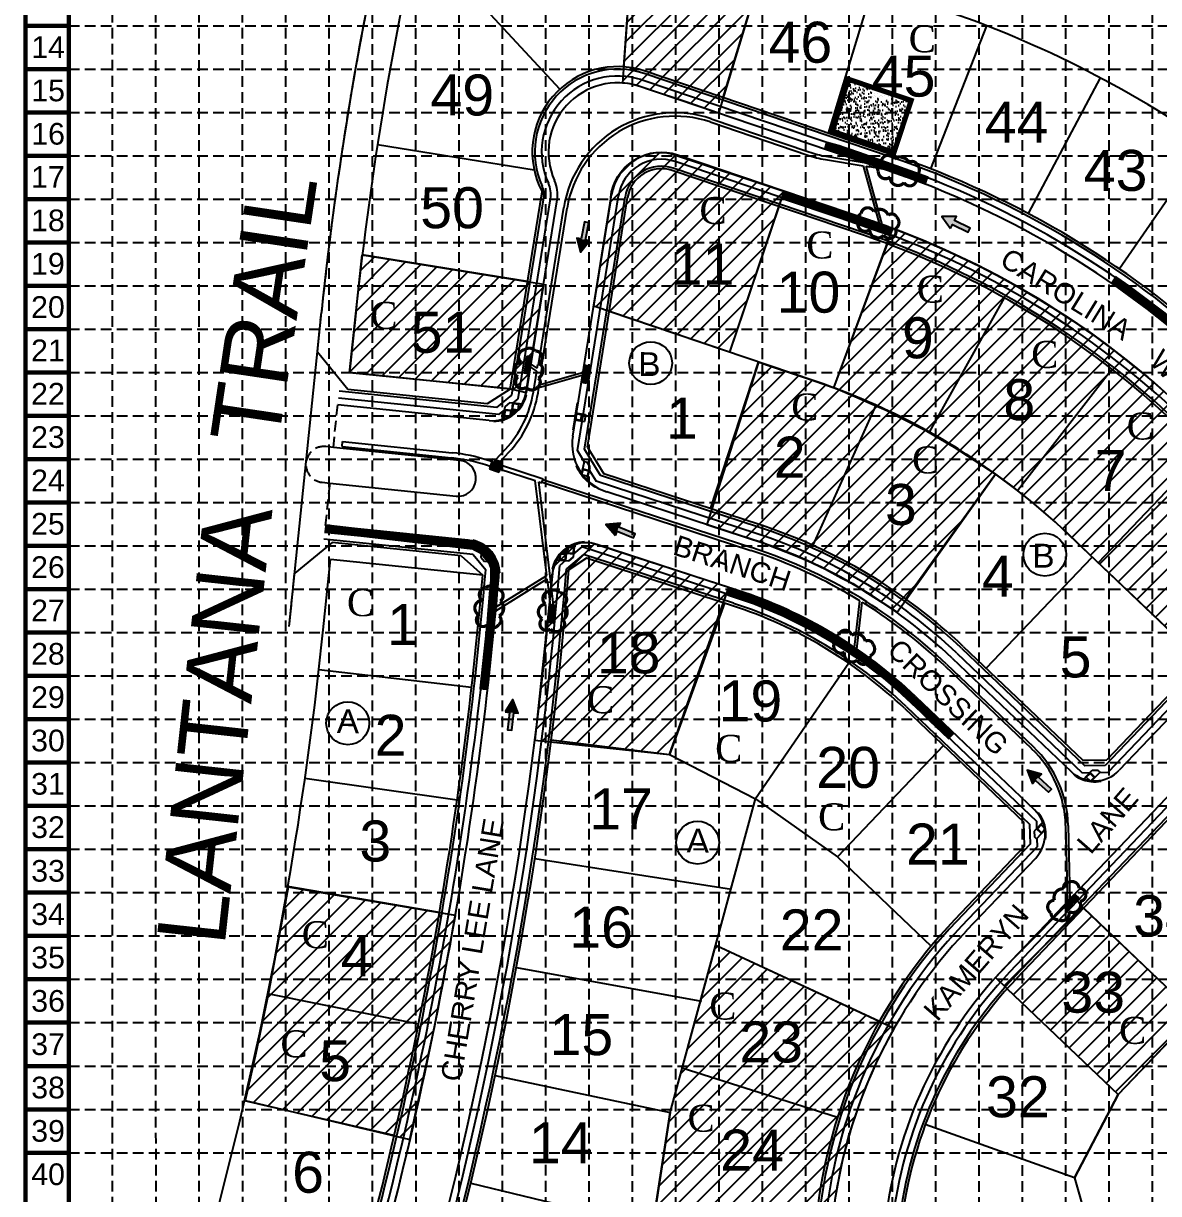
# Model space of a CAD drawing. Header units: feet. Extents: x 2390244 to 2391262, y 7083288 to 7084914.
# Drawn here: x 2390244 to 2390909, y 7083874 to 7084559 of the extents above; entities that cross this region are included whole.
import ezdxf
from ezdxf.enums import TextEntityAlignment as Align

# ---------------------------------------------------------------- set-up
doc = ezdxf.new("R2010")
doc.units = ezdxf.units.FT
doc.header["$LTSCALE"] = 25
doc.header["$MEASUREMENT"] = 0
for name, pattern in [('DASHED', [0.75, 0.5, -0.25]), ('HIDDEN', [0.375, 0.25, -0.125]), ('HIDDEN2', [0.1875, 0.125, -0.0625])]:
    doc.linetypes.add(name, pattern=pattern)
doc.layers.get('0').update_dxf_attribs({"linetype": 'CONTINUOUS'})
for name, color, linetype in [('ARROWS', 252, 'CONTINUOUS'), ('BASE', 7, 'CONTINUOUS'), ('CF-ST-EXCB', 3, 'HIDDEN'), ('CF-ST-FTCB', 240, 'CONTINUOUS'), ('CF-ST-PRBC', 50, 'CONTINUOUS'), ('CF-ST-WALK', 50, 'CONTINUOUS'), ('CONCRETE WASHOUT', 30, 'CONTINUOUS'), ('EROSION BLANKETS', 84, 'CONTINUOUS'), ('GRID', 254, 'HIDDEN'), ('INLET PROTECTION', 5, 'CONTINUOUS'), ('LOGO', 7, 'CONTINUOUS'), ('RW-EX-ROW', 253, 'DASHED'), ('RW-FT-ROW', 253, 'HIDDEN2'), ('RW-GL-SUBD', 253, 'CONTINUOUS'), ('RW-GL-TRACT', 253, 'CONTINUOUS'), ('RW-PR-LOT', 253, 'CONTINUOUS'), ('RW-PR-ROW', 253, 'CONTINUOUS'), ('SD-NLET', 41, 'CONTINUOUS'), ('SD-PATT', 2, 'CONTINUOUS'), ('SD-PIPE', 51, 'CONTINUOUS'), ('SD-SURF', 41, 'CONTINUOUS'), ('SODDED LOT', 2, 'CONTINUOUS')]:
    doc.layers.add(name, color=color, linetype=linetype)
doc.styles.add('COUNTRYSIDE', font='TIMES.TTF')
doc.styles.get("Standard").update_dxf_attribs({"font": 'ARIAL.TTF'})

# ---------------------------------------------------------------- blocks, each defined once
blk = doc.blocks.new('arrow')
blk.add_lwpolyline([(-67, -25.4), (-59.3, -25.4), (-59.6, -56.1), (-51.9, -56.2), (-51.6, -25.5), (-44, -25.5), (-55.3, -2.4), (-67, -25.4)], close=True)
at = {"color": 254}
for points in [[(-44, -25.5), (-67, -25.4), (-55.3, -2.4), (-67, -25.4)], [(-59.6, -56.1), (-51.9, -56.2), (-59.3, -25.4), (-51.6, -25.5)]]:
    blk.add_solid(points, dxfattribs=at)

msp = doc.modelspace()

# ---------------------------------------------------------------- hatches: boundary and pattern name
at = {"layer": 'CONCRETE WASHOUT'}
h = msp.add_hatch(dxfattribs=at)
h.set_pattern_fill('AR-SAND', color=256, scale=20, style=0)
h.set_pattern_definition([(37.5, (0, 0), (-1.25986716, 38.53647538), [0, -30.4, 0, -34, 0, -32.5]), (7.5, (0, 0), (35.3955341, 56.4429213), [0, -16.4, 0, -27.4, 0, -10.5]), (327.5, (-24.6, 0), (62.28283724, 0.11318107), [0, -10, 0, -36, 0, -47]), (317.5, (-24.6, 0), (60.1225321, 17.5535113), [0, -5, 0, -23.6, 0, -27])])
h.paths.add_polyline_path([(2390717.93, 7084496.03), (2390753.96, 7084483.57), (2390764.02, 7084514.08), (2390727.16, 7084526.5)])
h = msp.add_hatch(dxfattribs=at)
h.set_pattern_fill('AR-SAND', color=256, scale=2, style=0)
h.set_pattern_definition([(37.5, (0, 0), (-0.1259867162, 3.853647538), [0, -3.04, 0, -3.4, 0, -3.25]), (7.5, (0, 0), (3.5395534105, 5.6442921305), [0, -1.64, 0, -2.74, 0, -1.05]), (327.5, (-2.46, 0), (6.2282837235, 0.011318107), [0, -1, 0, -3.6, 0, -4.7]), (317.5, (-2.46, 0), (6.012253209, 1.75535113), [0, -0.5, 0, -2.36, 0, -2.7])])
h.paths.add_polyline_path([(2390717.93, 7084496.03), (2390753.96, 7084483.57), (2390764.02, 7084514.08), (2390727.16, 7084526.5)])
at = {"layer": 'SD-PATT'}
h = msp.add_hatch(color=5, dxfattribs=at)
edge = h.paths.add_edge_path()
edge.add_arc((2390520.85, 7084300.27), 3, 0, 360)
at = {"layer": 'SODDED LOT'}
h = msp.add_hatch(dxfattribs=at)
h.set_pattern_fill('ANSI31', color=256, scale=60, style=0)
h.paths.add_polyline_path([(2391019.73, 7084073.23), (2390954.57, 7084135.29), (2390947.69, 7084141.85), (2390992.6, 7084188.91), (2391064.56, 7084120.39)])
edge = h.paths.add_edge_path()
edge.add_line((2390933.83, 7084186), (2390868.16, 7084248.5))
edge.add_line((2390868.16, 7084248.5), (2390855.47, 7084260.65))
edge.add_line((2390855.47, 7084260.65), (2390845.87, 7084269.44))
edge.add_line((2390845.87, 7084269.44), (2390834.82, 7084278.91))
edge.add_line((2390834.82, 7084278.91), (2390825.54, 7084286.31))
edge.add_line((2390825.54, 7084286.31), (2390813.24, 7084295.52))
edge.add_line((2390813.24, 7084295.52), (2390790.43, 7084310.81))
edge.add_line((2390790.43, 7084310.81), (2390771, 7084322))
edge.add_line((2390771, 7084322), (2390754.37, 7084330.57))
edge.add_line((2390754.37, 7084330.57), (2390741.02, 7084336.65))
edge.add_line((2390741.02, 7084336.65), (2390734.52, 7084339.55))
edge.add_line((2390734.52, 7084339.55), (2390726.67, 7084342.76))
edge.add_line((2390726.67, 7084342.76), (2390719.97, 7084345.31))
edge.add_line((2390719.97, 7084345.31), (2390718.64, 7084345.8))
edge.add_line((2390718.64, 7084345.8), (2390753.37, 7084439.02))
edge.add_line((2390753.37, 7084439.02), (2390753.38, 7084439.05))
edge.add_line((2390753.38, 7084439.05), (2390753.47, 7084439.01))
edge.add_line((2390753.47, 7084439.01), (2390754.06, 7084438.79))
edge.add_line((2390754.06, 7084438.79), (2390757.04, 7084437.65))
edge.add_line((2390757.04, 7084437.65), (2390765.89, 7084434.18))
edge.add_line((2390765.89, 7084434.18), (2390773.99, 7084430.84))
edge.add_line((2390773.99, 7084430.84), (2390780.52, 7084428.03))
edge.add_line((2390780.52, 7084428.03), (2390788.85, 7084424.29))
edge.add_line((2390788.85, 7084424.29), (2390803.92, 7084417.01))
edge.add_line((2390803.92, 7084417.01), (2390814.1, 7084411.76))
edge.add_line((2390814.1, 7084411.76), (2390825.48, 7084405.55))
edge.add_line((2390825.48, 7084405.55), (2390839.95, 7084396.97))
edge.add_line((2390839.95, 7084396.97), (2390847.04, 7084392.62))
edge.add_line((2390847.04, 7084392.62), (2390855.3, 7084387.3))
edge.add_line((2390855.3, 7084387.3), (2390867.97, 7084378.68))
edge.add_line((2390867.97, 7084378.68), (2390878.29, 7084371.1))
edge.add_line((2390878.29, 7084371.1), (2390891.44, 7084361.08))
edge.add_line((2390891.44, 7084361.08), (2390902.5, 7084351.95))
edge.add_line((2390902.5, 7084351.95), (2390914.31, 7084341.64))
edge.add_line((2390914.31, 7084341.64), (2390929.88, 7084327.2))
edge.add_line((2390929.88, 7084327.2), (2390959.65, 7084298.98))
edge.add_line((2390959.65, 7084298.98), (2390987.07, 7084272.71))
edge.add_line((2390987.07, 7084272.71), (2390987.94, 7084271.87))
edge.add_arc((2390967.57, 7084250.45), 29.56, -47.52926, 46.43027, ccw=False)
edge.add_line((2390987.53, 7084228.65), (2390940.42, 7084179.29))
edge.add_line((2390940.42, 7084179.29), (2390933.83, 7084186))
edge = h.paths.add_edge_path()
edge.add_line((2390657.71, 7084366.64), (2390578.12, 7084393.59))
edge.add_line((2390578.12, 7084393.59), (2390587.89, 7084454.03))
edge.add_arc((2390617.5, 7084453.99), 29.61, 79.17826, 179.92113, ccw=False)
edge.add_line((2390623.06, 7084483.07), (2390689.52, 7084460.87))
edge.add_line((2390689.52, 7084460.87), (2390657.71, 7084366.64))
h.paths.add_polyline_path([(2390602.62, 7084628.13), (2390680.15, 7084601.88), (2390651.11, 7084506.59), (2390631.44, 7084513.42), (2390611.41, 7084520.08), (2390605.09, 7084522.24), (2390602.9, 7084522.91), (2390600.54, 7084523.49), (2390598.23, 7084523.92), (2390595.14, 7084524.25)])
h.paths.add_polyline_path([(2390543.6, 7084139.55), (2390622.47, 7084131.13), (2390657.21, 7084228.88), (2390576.41, 7084254.96), (2390570.08, 7084254.83), (2390564.58, 7084252.81), (2390560.4, 7084250.01), (2390557.82, 7084247.22), (2390555.7, 7084243.68), (2390554.17, 7084239.01)])
h.paths.add_polyline_path([(2390470.57, 7083905.81), (2390484.9, 7083971.48), (2390497.19, 7084036.84), (2390399.31, 7084053.53), (2390387.56, 7083990.67), (2390380.35, 7083956.27), (2390374.08, 7083928.55)])
h.paths.add_polyline_path([(2390757.64, 7084328.33), (2390749.36, 7084332.61), (2390741.08, 7084336.03), (2390731.09, 7084340.6), (2390721.07, 7084344.78), (2390705.61, 7084350.19), (2390679.22, 7084359.15), (2390674.65, 7084360.89), (2390644.35, 7084265.78), (2390677.77, 7084254.8), (2390686.13, 7084251.54), (2390696.12, 7084247.67), (2390703.05, 7084244.62), (2390713.86, 7084239.73), (2390723.03, 7084234.63), (2390729.76, 7084231.17), (2390738.52, 7084225.67), (2390747.5, 7084219.97), (2390755.85, 7084214.47), (2390813.37, 7084295.33), (2390789.47, 7084310.82), (2390773.43, 7084320.23)])
h = msp.add_hatch(dxfattribs=at)
h.set_pattern_fill('ANSI31', color=256, scale=60, style=0)
h.paths.add_polyline_path([(2390442.67, 7084423.67), (2390548.79, 7084406.54), (2390538.6, 7084342.9), (2390529.01, 7084345.18), (2390435.26, 7084354.59)])
h = msp.add_hatch(dxfattribs=at)
h.set_pattern_fill('ANSI31', color=256, scale=60, style=0)
h.paths.add_polyline_path([(2390885.26, 7083932.01), (2390820.19, 7083993.98), (2390813.3, 7084000.53), (2390842.78, 7084031.64), (2390856.66, 7084046.16), (2390858.66, 7084048.29), (2390865.02, 7084041.1), (2390930.09, 7083979.08)])
h = msp.add_hatch(dxfattribs=at)
h.set_pattern_fill('ANSI31', color=256, scale=60, style=0)
edge = h.paths.add_edge_path()
edge.add_line((2390613.95, 7083701.57), (2390602.29, 7083787.36))
edge.add_line((2390602.29, 7083787.36), (2390622.9, 7083921.54))
edge.add_line((2390622.9, 7083921.54), (2390649.59, 7084019.55))
edge.add_line((2390649.59, 7084019.55), (2390754.04, 7083970.87))
edge.add_line((2390754.04, 7083970.87), (2390749.1, 7083961.86))
edge.add_line((2390749.1, 7083961.86), (2390743.49, 7083950.54))
edge.add_line((2390743.49, 7083950.54), (2390740.85, 7083944.62))
edge.add_line((2390740.85, 7083944.62), (2390737.4, 7083936.68))
edge.add_line((2390737.4, 7083936.68), (2390733.51, 7083926.45))
edge.add_line((2390733.51, 7083926.45), (2390727.58, 7083908.43))
edge.add_line((2390727.58, 7083908.43), (2390723.04, 7083890.65))
edge.add_line((2390723.04, 7083890.65), (2390719.32, 7083870.38))
edge.add_line((2390719.32, 7083870.38), (2390710.08, 7083790.15))
edge.add_line((2390710.08, 7083790.15), (2390707.49, 7083765.88))
edge.add_line((2390707.49, 7083765.88), (2390707.23, 7083763.06))
edge.add_arc((2390742.4, 7083759.82), 35.32, 174.73939, 205.2391)
edge.add_line((2390710.45, 7083744.76), (2390613.95, 7083701.57))

# ---------------------------------------------------------------- linework, layer by layer
at = {"color": 7, "linetype": 'Continuous'}
for centre in [(2390611.5, 7084360.26), (2390842.22, 7084248.13), (2390434.12, 7084149.4), (2390639, 7084079.53)]:
    msp.add_circle(centre, 12.54, dxfattribs=at)
at = {"layer": 'BASE', "const_width": 2.54}
for points in [[(2391260.57, 7083288.97), (2391260.57, 7084913.07), (2390245.51, 7084913.07), (2390245.51, 7083288.97)], [(2391235.2, 7083314.35), (2391235.2, 7084887.69), (2390270.89, 7084887.69), (2390270.89, 7083314.35)]]:
    msp.add_lwpolyline(points, close=True, dxfattribs=at)
for points in [[(2390270.89, 7084557.79), (2390245.51, 7084557.79)], [(2390270.89, 7084532.42), (2390245.51, 7084532.42)], [(2390270.89, 7084507.04), (2390245.51, 7084507.04)], [(2390270.89, 7084481.67), (2390245.51, 7084481.67)], [(2390270.89, 7084456.29), (2390245.51, 7084456.29)], [(2390270.89, 7084430.91), (2390245.51, 7084430.91)], [(2390270.89, 7084405.54), (2390245.51, 7084405.54)], [(2390270.89, 7084380.16), (2390245.51, 7084380.16)], [(2390270.89, 7084354.78), (2390245.51, 7084354.78)], [(2390270.89, 7084329.41), (2390245.51, 7084329.41)], [(2390270.89, 7084304.03), (2390245.51, 7084304.03)], [(2390270.89, 7084278.65), (2390245.51, 7084278.65)], [(2390270.89, 7084253.28), (2390245.51, 7084253.28)], [(2390270.89, 7084227.9), (2390245.51, 7084227.9)], [(2390270.89, 7084202.52), (2390245.51, 7084202.52)], [(2390270.89, 7084177.15), (2390245.51, 7084177.15)], [(2390270.89, 7084151.77), (2390245.51, 7084151.77)], [(2390270.89, 7084126.39), (2390245.51, 7084126.39)], [(2390270.89, 7084101.02), (2390245.51, 7084101.02)], [(2390270.89, 7084075.64), (2390245.51, 7084075.64)], [(2390270.89, 7084050.26), (2390245.51, 7084050.26)], [(2390270.89, 7084024.89), (2390245.51, 7084024.89)], [(2390270.89, 7083999.51), (2390245.51, 7083999.51)], [(2390270.89, 7083974.14), (2390245.51, 7083974.14)], [(2390270.89, 7083948.76), (2390245.51, 7083948.76)], [(2390270.89, 7083923.38), (2390245.51, 7083923.38)], [(2390270.89, 7083898.01), (2390245.51, 7083898.01)]]:
    msp.add_lwpolyline(points, dxfattribs=at)
at = {"layer": 'CF-ST-EXCB', "color": 7}
for p, q in [((2390425.71, 7084310.92), (2390428.27, 7084335.79)), ((2390425.71, 7084310.92), (2390421.23, 7084311.38)), ((2390419.09, 7084290.49), (2390423.56, 7084290.03)), ((2390423.56, 7084290.03), (2390421.01, 7084265.16))]:
    msp.add_line(p, q, dxfattribs=at)
msp.add_arc((2390420.16, 7084300.94), 10.5, 84.12966, 264.12961, dxfattribs=at)
at = {"layer": 'CF-ST-FTCB', "color": 7}
for p, q in [((2390751.63, 7084481.06), (2390607.72, 7084529.8)), ((2390750.35, 7084477.27), (2390606.44, 7084526.01)), ((2390736.56, 7084436.54), (2390624.65, 7084474.45)), ((2390737.84, 7084440.33), (2390625.93, 7084478.23)), ((2390530.25, 7084341.49), (2390548.86, 7084457.09)), ((2390533.96, 7084339.35), (2390552.81, 7084456.45)), ((2390568.59, 7084309.11), (2390592.58, 7084458.13)), ((2390572.78, 7084309.92), (2390596.53, 7084457.5)), ((2390521.36, 7084334.26), (2390429.09, 7084343.75)), ((2390522.6, 7084330.11), (2390428.68, 7084339.77)), ((2390521.36, 7084334.26), (2390530.25, 7084341.49)), ((2390530.81, 7084336.79), (2390533.96, 7084339.35)), ((2390522.6, 7084330.11), (2390526.08, 7084332.94)), ((2390572.68, 7084302.32), (2390568.59, 7084309.11)), ((2390582.04, 7084294.5), (2390572.78, 7084309.92)), ((2390575.62, 7084297.49), (2390579.58, 7084291.1)), ((2390673.3, 7084260.51), (2390579.58, 7084291.1)), ((2390674.54, 7084264.32), (2390582.04, 7084294.5)), ((2390509.52, 7084252.04), (2390420.6, 7084261.18)), ((2390507.48, 7084248.23), (2390420.19, 7084257.2)), ((2390507.48, 7084248.23), (2390514.92, 7084239.26)), ((2390509.52, 7084252.04), (2390512.34, 7084248.64)), ((2390572.14, 7084248.29), (2390562.12, 7084239.81)), ((2390571.26, 7084252.79), (2390566.35, 7084248.63)), ((2390661.2, 7084223.44), (2390571.26, 7084252.79)), ((2390659.96, 7084219.64), (2390572.14, 7084248.29)), ((2390516.22, 7084243.95), (2390519.04, 7084240.55)), ((2390561.7, 7084244.69), (2390558.27, 7084241.79)), ((2391040.24, 7084233.22), (2390821.65, 7084003.69)), ((2390983.19, 7084235.66), (2390877.5, 7084124.69)), ((2390986.09, 7084232.9), (2390879.34, 7084120.82)), ((2391043.14, 7084230.46), (2390824.55, 7084000.93)), ((2390793.49, 7084193.3), (2390865.76, 7084124.48)), ((2390790.73, 7084190.4), (2390864.19, 7084120.45)), ((2390761.08, 7084159.27), (2390833.38, 7084090.41)), ((2390763.84, 7084162.16), (2390837.34, 7084092.16)), ((2390877.5, 7084124.69), (2390865.76, 7084124.48)), ((2390833.67, 7084078.66), (2390790.51, 7084033.35)), ((2390837.71, 7084077.1), (2390793.41, 7084030.59))]:
    msp.add_line(p, q, dxfattribs=at)
at = {"layer": 'CF-ST-FTCB', "color": 7, "linetype": 'Continuous'}
for p, q in [((2390864.24, 7084120.4), (2390868.72, 7084120.51)), ((2390874.37, 7084120.65), (2390879.29, 7084120.77)), ((2390833.38, 7084090.41), (2390833.67, 7084078.66)), ((2390837.34, 7084092.16), (2390837.45, 7084087.68)), ((2390837.59, 7084082.02), (2390837.71, 7084077.1))]:
    msp.add_line(p, q, dxfattribs=at)
at = {"layer": 'CF-ST-FTCB', "color": 7}
for centre, radius, start, end in [((2390592.16, 7084483.87), 48.5, 71.28939, 204.27138), ((2390592.16, 7084483.87), 44.5, 71.28939, 204.27138), ((2390617.75, 7084454.08), 25.5, 71.28938, 170.8571), ((2390577.28, 7083966.28), 543.5, 46.3971, 71.28937), ((2390617.75, 7084454.08), 21.5, 71.28938, 170.8571), ((2390577.28, 7083966.28), 539.5, 46.3971, 71.28937), ((2390537.01, 7084459), 12, 350.85706, 24.27138), ((2390537.01, 7084459), 16, 350.85706, 24.27138), ((2390577.28, 7083966.28), 500.5, 46.3971, 71.28937), ((2390577.28, 7083966.28), 496.5, 46.3971, 71.28937), ((2390577.28, 7083966.28), 309.5, 46.3971, 71.92646), ((2390577.28, 7083966.28), 313.5, 46.3971, 71.92646), ((2388211.39, 7084431.12), 2315.5, 342.91578, 355.27915), ((2388211.39, 7084431.12), 2354.5, 344.53759, 355.3877), ((2388211.39, 7084431.12), 2358.5, 344.53759, 355.34731), ((2388211.39, 7084431.12), 2311.5, 342.91578, 355.23874), ((2390577.28, 7083966.28), 266.5, 46.3971, 71.92647), ((2390577.28, 7083966.28), 270.5, 46.3971, 71.92647), ((2391006.67, 7083827.48), 298.5, 136.39712, 173.62266), ((2391006.67, 7083827.48), 294.5, 136.39712, 173.62266), ((2391006.67, 7083827.48), 255.5, 136.39712, 173.62266), ((2391006.67, 7083827.48), 251.5, 136.39712, 173.62266)]:
    msp.add_arc(centre, radius, start, end, dxfattribs=at)
at = {"layer": 'CF-ST-PRBC', "color": 7}
for p, q in [((2390749.07, 7084473.48), (2390605.15, 7084522.23)), ((2390739.12, 7084444.12), (2390627.22, 7084482.02)), ((2390538.66, 7084343.4), (2390556.76, 7084455.82)), ((2390565.9, 7084317.57), (2390588.63, 7084458.77)), ((2390516.87, 7084326.68), (2390428.27, 7084335.79)), ((2390538.84, 7084341.73), (2390538.35, 7084341.85)), ((2390568.52, 7084337), (2390567.57, 7084331.07)), ((2390567.57, 7084331.07), (2390566.94, 7084327.12)), ((2390568.06, 7084330.99), (2390567.43, 7084327.04)), ((2390519.6, 7084326.09), (2390519.59, 7084326.59)), ((2390566.94, 7084327.12), (2390565.98, 7084321.2)), ((2390499.82, 7084303.3), (2390425.71, 7084310.92)), ((2390570.91, 7084295.03), (2390572.74, 7084302.6)), ((2390572.74, 7084302.6), (2390574.35, 7084302.21)), ((2390576.08, 7084299.38), (2390574.35, 7084302.21)), ((2390570.91, 7084295.03), (2390574.8, 7084294.09)), ((2390571.24, 7084294.95), (2390571.98, 7084298.03)), ((2390571.74, 7084298.43), (2390575.62, 7084297.49)), ((2390571.98, 7084298.03), (2390575.22, 7084297.25)), ((2390574.14, 7084291.35), (2390576.08, 7084299.38)), ((2390574.48, 7084294.17), (2390575.22, 7084297.25)), ((2390423.56, 7084290.03), (2390497.67, 7084282.41)), ((2390672.06, 7084256.71), (2390585.88, 7084284.84)), ((2390504.7, 7084256.56), (2390421.01, 7084265.16)), ((2390507.32, 7084256.62), (2390507.2, 7084256.14)), ((2390572.69, 7084255.61), (2390572.71, 7084255.11)), ((2390662.44, 7084227.24), (2390579.98, 7084254.15)), ((2390523.14, 7084237.53), (2390522.64, 7084237.51)), ((2390553.77, 7084239.59), (2390554.25, 7084239.48)), ((2391037.35, 7084235.97), (2390818.75, 7084006.45)), ((2390988.98, 7084230.14), (2390885.88, 7084121.88)), ((2390787.97, 7084187.51), (2390857.6, 7084121.19)), ((2390766.59, 7084165.06), (2390836.22, 7084098.75)), ((2390859.4, 7084119.05), (2390859.69, 7084119.46)), ((2390838.45, 7084097.06), (2390838.06, 7084096.74)), ((2390836.91, 7084070.47), (2390796.3, 7084027.83))]:
    msp.add_line(p, q, dxfattribs=at)
for centre, radius, start, end in [((2390592.16, 7084483.87), 40.5, 71.28939, 204.27138), ((2390617.75, 7084454.08), 29.5, 71.28938, 170.8571), ((2390577.28, 7083966.28), 535.5, 46.3971, 71.28937), ((2390537.01, 7084459), 20, 350.85706, 24.27138), ((2390577.28, 7083966.28), 504.5, 46.3971, 71.28937), ((2390518.92, 7084346.57), 20, 264.12969, 350.85705), ((2390518.92, 7084346.57), 20.5, 288.68764, 329.57203), ((2390518.92, 7084346.57), 20.5, 329.57203, 346.34153), ((2390518.92, 7084346.57), 20.5, 271.91814, 288.68764), ((2390595.03, 7084312.88), 29.5, 170.8571, 251.92632), ((2390498.75, 7084292.86), 10.5, 264.12959, 84.12959), ((2390595.03, 7084312.88), 30, 205.041, 216.50016), ((2390595.03, 7084312.88), 30, 216.50016, 225.86144), ((2390595.03, 7084312.88), 30, 225.86144, 237.32059), ((2390502.65, 7084236.66), 20, 355.14898, 84.12973), ((2390502.65, 7084236.66), 20.5, 60.08165, 76.85114), ((2390502.65, 7084236.66), 20.5, 19.19725, 60.08165), ((2390573.78, 7084235.14), 20, 71.92635, 175.25767), ((2390573.78, 7084235.14), 20.5, 109.81553, 150.69992), ((2390573.78, 7084235.14), 20.5, 93.04603, 109.81553), ((2390577.28, 7083966.28), 305.5, 46.3971, 71.92646), ((2390502.65, 7084236.66), 20.5, 2.42776, 19.19725), ((2390573.78, 7084235.14), 20.5, 150.69992, 167.46942), ((2388211.39, 7084431.12), 2319.5, 342.91578, 355.14898), ((2388211.39, 7084431.12), 2350.5, 344.53759, 355.25767), ((2390577.28, 7083966.28), 274.5, 46.3971, 71.92647), ((2390871.4, 7084135.68), 20, 226.39709, 316.39713), ((2390871.4, 7084135.68), 20.5, 234.18523, 250.95473), ((2390871.4, 7084135.68), 20.5, 250.95473, 264.04045), ((2390871.4, 7084135.68), 20.5, 264.04045, 280.80995), ((2390822.43, 7084084.26), 20, 316.39716, 46.39709), ((2390822.43, 7084084.26), 20.5, 21.83942, 38.60892), ((2390822.43, 7084084.26), 20.5, 8.7537, 21.83942), ((2390822.43, 7084084.26), 20.5, 351.9842, 8.7537), ((2391006.67, 7083827.48), 290.5, 136.39712, 173.62266), ((2391006.67, 7083827.48), 259.5, 136.39712, 173.62266)]:
    msp.add_arc(centre, radius, start, end, dxfattribs=at)
at = {"layer": 'CF-ST-WALK', "color": 7}
for p, q in [((2390528.85, 7084336.99), (2390526.28, 7084334.9)), ((2390536.59, 7084336.19), (2390528.85, 7084336.99)), ((2390530.37, 7084332.81), (2390530.78, 7084336.79)), ((2390530.74, 7084333.11), (2390531.08, 7084336.42)), ((2390534.23, 7084336.1), (2390531.08, 7084336.42)), ((2390533.85, 7084332.45), (2390534.26, 7084336.43)), ((2390525.48, 7084327.16), (2390526.28, 7084334.9)), ((2390529.7, 7084329.08), (2390525.72, 7084329.49)), ((2390526.06, 7084329.45), (2390526.38, 7084332.6)), ((2390530.06, 7084332.56), (2390526.08, 7084332.97)), ((2390529.7, 7084332.26), (2390526.38, 7084332.6)), ((2390529.37, 7084329.11), (2390529.7, 7084332.26)), ((2390529.7, 7084329.08), (2390530.09, 7084332.84)), ((2390533.85, 7084332.45), (2390530.09, 7084332.84)), ((2390530.24, 7084329.45), (2390530.54, 7084332.29)), ((2390533.38, 7084332), (2390530.54, 7084332.29)), ((2390533.89, 7084332.78), (2390530.74, 7084333.11)), ((2390530.79, 7084329.84), (2390530.98, 7084331.74)), ((2390532.88, 7084331.55), (2390530.98, 7084331.74)), ((2390531.33, 7084330.26), (2390531.43, 7084331.19)), ((2390532.36, 7084331.1), (2390531.43, 7084331.19)), ((2390567.57, 7084331.07), (2390573.43, 7084330.13)), ((2390568.01, 7084330.67), (2390571.14, 7084330.16)), ((2390570.61, 7084326.87), (2390571.14, 7084330.16)), ((2390570.89, 7084326.49), (2390571.52, 7084330.44)), ((2390566.94, 7084327.12), (2390572.8, 7084326.18)), ((2390567.48, 7084327.37), (2390570.61, 7084326.87)), ((2390512.88, 7084254.43), (2390512.15, 7084246.68)), ((2390566.83, 7084254.42), (2390566.18, 7084246.67)), ((2390512.15, 7084246.68), (2390514.27, 7084244.13)), ((2390516.32, 7084248.24), (2390512.33, 7084248.61)), ((2390516.64, 7084251.72), (2390512.66, 7084252.1)), ((2390512.99, 7084252.06), (2390512.7, 7084248.91)), ((2390516.02, 7084248.6), (2390512.7, 7084248.91)), ((2390516.31, 7084251.75), (2390516.02, 7084248.6)), ((2390516.57, 7084247.93), (2390516.2, 7084243.95)), ((2390516.64, 7084251.72), (2390516.29, 7084247.96)), ((2390520.05, 7084247.6), (2390516.29, 7084247.96)), ((2390516.87, 7084247.57), (2390516.56, 7084244.25)), ((2390517.1, 7084251.25), (2390516.83, 7084248.41)), ((2390519.68, 7084248.14), (2390516.83, 7084248.41)), ((2390520.02, 7084247.27), (2390516.87, 7084247.57)), ((2390517.56, 7084250.76), (2390517.38, 7084248.86)), ((2390519.28, 7084248.68), (2390517.38, 7084248.86)), ((2390518.01, 7084250.25), (2390517.92, 7084249.31)), ((2390518.86, 7084249.22), (2390517.92, 7084249.31)), ((2390520.05, 7084247.6), (2390519.68, 7084243.62)), ((2390558.57, 7084248.96), (2390558.23, 7084244.98)), ((2390558.54, 7084248.63), (2390561.69, 7084248.37)), ((2390558.57, 7084248.96), (2390562.33, 7084248.65)), ((2390559.03, 7084249.43), (2390561.88, 7084249.19)), ((2390559.52, 7084249.89), (2390561.42, 7084249.73)), ((2390560.03, 7084250.35), (2390560.96, 7084250.27)), ((2390561.04, 7084251.21), (2390560.96, 7084250.27)), ((2390561.58, 7084251.63), (2390561.42, 7084249.73)), ((2390561.69, 7084248.37), (2390561.42, 7084245.05)), ((2390562.05, 7084248.67), (2390561.72, 7084244.69)), ((2390562.11, 7084252.04), (2390561.88, 7084249.19)), ((2390562.65, 7084252.42), (2390562.33, 7084248.65)), ((2390562.36, 7084248.93), (2390566.34, 7084248.6)), ((2390562.65, 7084252.42), (2390566.63, 7084252.09)), ((2390562.98, 7084252.39), (2390562.72, 7084249.24)), ((2390562.72, 7084249.24), (2390566.04, 7084248.96)), ((2390563.65, 7084244.53), (2390566.18, 7084246.67)), ((2390566.3, 7084252.12), (2390566.04, 7084248.96)), ((2390522.02, 7084243.4), (2390514.27, 7084244.13)), ((2390519.71, 7084243.95), (2390516.56, 7084244.25)), ((2390555.9, 7084245.17), (2390563.65, 7084244.53)), ((2390558.26, 7084245.31), (2390561.42, 7084245.05)), ((2390864.71, 7084116.3), (2390870.07, 7084121.93)), ((2390869.22, 7084115.24), (2390866.32, 7084118)), ((2390866.56, 7084117.77), (2390868.75, 7084120.06)), ((2390871.63, 7084117.77), (2390868.74, 7084120.53)), ((2390871.16, 7084117.76), (2390868.75, 7084120.06)), ((2390868.98, 7084115.47), (2390871.16, 7084117.76)), ((2390869.22, 7084115.24), (2390874.59, 7084120.87)), ((2390870.07, 7084121.93), (2390873.39, 7084122.01)), ((2390874.59, 7084120.87), (2390873.39, 7084122.01)), ((2390841.46, 7084091.89), (2390836.09, 7084086.25)), ((2390840.09, 7084089.96), (2390837.9, 7084087.67)), ((2390842.74, 7084087.43), (2390839.84, 7084090.19)), ((2390836.09, 7084086.25), (2390836.17, 7084082.94)), ((2390837.37, 7084081.8), (2390836.17, 7084082.94)), ((2390842.74, 7084087.43), (2390837.37, 7084081.8)), ((2390840.33, 7084084.9), (2390837.43, 7084087.66)), ((2390840.31, 7084085.37), (2390837.9, 7084087.67)), ((2390842.5, 7084087.66), (2390840.31, 7084085.37))]:
    msp.add_line(p, q, dxfattribs=at)
at = {"layer": 'CF-ST-WALK', "color": 7, "linetype": 'Continuous'}
for p, q in [((2390568.52, 7084337), (2390569.02, 7084336.92)), ((2390573.43, 7084330.13), (2390572.8, 7084326.18)), ((2390565.98, 7084321.2), (2390566.48, 7084321.12)), ((2390567.85, 7084300.18), (2390568.3, 7084300.39)), ((2390578.83, 7084287.63), (2390579.1, 7084288.05)), ((2390566.18, 7084246.67), (2390563.65, 7084244.53)), ((2390875.24, 7084115.54), (2390875.15, 7084116.03)), ((2390842.73, 7084081.4), (2390842.24, 7084081.47))]:
    msp.add_line(p, q, dxfattribs=at)
at = {"layer": 'CONCRETE WASHOUT', "const_width": 3}
msp.add_lwpolyline([(2390717.93, 7084496.03), (2390753.96, 7084483.57), (2390764.02, 7084514.08), (2390727.16, 7084526.5)], close=True, dxfattribs=at)
at = {"layer": 'EROSION BLANKETS', "const_width": 5}
for points in [[(2390713.46, 7084487.83), (2390721.35, 7084485.67), (2390733.22, 7084481.6), (2390773.49, 7084467.2)], [(2390688.9, 7084458.56), (2390695.51, 7084456.32), (2390726.18, 7084445.99), (2390752.52, 7084436.76)], [(2390930.73, 7084371.49), (2390920.66, 7084380.41), (2390910.75, 7084388.48), (2390889.95, 7084404.12), (2390882.31, 7084409.4)], [(2390420.67, 7084263.54), (2390507.73, 7084253.4), (2390512.17, 7084251.17), (2390507.73, 7084253.4), (2390513.43, 7084250.43), (2390518.74, 7084243.85), (2390519.99, 7084240.18), (2390520.02, 7084234.23), (2390519.12, 7084224.86), (2390518.71, 7084219.61), (2390518.09, 7084212.09), (2390517.83, 7084208.27), (2390513.59, 7084168.97)], [(2390656.52, 7084226.58), (2390672.41, 7084221.26), (2390689.17, 7084214.29), (2390705.94, 7084205.96), (2390721.24, 7084197.05), (2390723.2, 7084195.77), (2390727.46, 7084193.14), (2390731.12, 7084190.64), (2390737.24, 7084186.75), (2390739.07, 7084184.99), (2390749.53, 7084177.02), (2390757.91, 7084169.8), (2390770.03, 7084158.52), (2390777.59, 7084151.11), (2390787.65, 7084141.6)]]:
    msp.add_lwpolyline(points, dxfattribs=at)
at = {"layer": 'GRID', "color": 252, "linetype": 'HIDDEN'}
for p, q in [((2390296.5, 7083415.86), (2390296.36, 7084886.74)), ((2390321.98, 7083415.85), (2390321.67, 7084886.72)), ((2390347.28, 7083415.85), (2390347.05, 7084886.66)), ((2390372.79, 7083415.84), (2390372.39, 7084886.62)), ((2390397.94, 7083415.84), (2390397.83, 7084886.81)), ((2390423.16, 7083415.84), (2390423.24, 7084886.77)), ((2390448.73, 7083415.83), (2390448.59, 7084886.67)), ((2390474.19, 7083415.83), (2390473.93, 7084886.7)), ((2390499.37, 7083415.82), (2390499.37, 7084886.68)), ((2390524.81, 7083415.82), (2390524.79, 7084886.67)), ((2390550.03, 7083415.82), (2390550.09, 7084886.67)), ((2390575.42, 7083415.81), (2390575.57, 7084886.64)), ((2390600.78, 7083415.81), (2390600.78, 7084887.69)), ((2390626.16, 7083415.8), (2390626.16, 7084887.69)), ((2390651.54, 7083415.8), (2390651.54, 7084887.69)), ((2390676.91, 7083415.8), (2390676.91, 7084887.69)), ((2390702.29, 7083415.79), (2390702.29, 7084887.69)), ((2390727.67, 7083415.79), (2390727.67, 7084887.69)), ((2390753.04, 7083415.78), (2390753.04, 7084887.69)), ((2390778.42, 7083415.78), (2390778.42, 7084887.69)), ((2390803.8, 7083415.78), (2390803.8, 7084887.69)), ((2390829.17, 7083415.77), (2390829.17, 7084887.69)), ((2390854.55, 7083415.77), (2390854.55, 7084887.69)), ((2390879.93, 7083415.76), (2390879.93, 7084887.69)), ((2390905.3, 7083415.76), (2390905.3, 7084887.69)), ((2390270.89, 7084557.79), (2391235.2, 7084557.79)), ((2390270.89, 7084532.42), (2391235.2, 7084532.42)), ((2390270.89, 7084507.04), (2391235.2, 7084507.04)), ((2390270.89, 7084481.67), (2391235.2, 7084481.67)), ((2390270.89, 7084456.29), (2391235.2, 7084456.29)), ((2390270.89, 7084430.91), (2391235.2, 7084430.91)), ((2390270.89, 7084405.54), (2391235.2, 7084405.54)), ((2390270.89, 7084380.16), (2391235.2, 7084380.16)), ((2390270.89, 7084354.78), (2391235.2, 7084354.78)), ((2390270.89, 7084329.41), (2391235.2, 7084329.41)), ((2390270.89, 7084304.03), (2391235.2, 7084304.03)), ((2390270.89, 7084278.65), (2391235.2, 7084278.65)), ((2390270.89, 7084253.28), (2391235.2, 7084253.28)), ((2390270.89, 7084227.9), (2391235.2, 7084227.9)), ((2390270.89, 7084202.52), (2391235.2, 7084202.52)), ((2390270.89, 7084177.15), (2391235.2, 7084177.15)), ((2390270.89, 7084151.77), (2391235.2, 7084151.77)), ((2390270.89, 7084126.39), (2391235.2, 7084126.39)), ((2390270.89, 7084101.02), (2391235.2, 7084101.02)), ((2390270.89, 7084075.64), (2391235.2, 7084075.64)), ((2390270.89, 7084050.26), (2391235.2, 7084050.26)), ((2390270.89, 7084024.89), (2391235.2, 7084024.89)), ((2390270.89, 7083999.51), (2391235.2, 7083999.51)), ((2390270.89, 7083974.14), (2391235.2, 7083974.14)), ((2390270.89, 7083948.76), (2391235.2, 7083948.76)), ((2390270.89, 7083923.38), (2391235.2, 7083923.38)), ((2390270.89, 7083898.01), (2391235.2, 7083898.01))]:
    msp.add_line(p, q, dxfattribs=at)
at = {"layer": 'INLET PROTECTION', "color": 170, "ltscale": 100}
for points, const_width in [([(2390754.06, 7084479.69, 0.520567), (2390754.06, 7084479.69, 0.765195), (2390746.63, 7084478.45, 0.417879), (2390744.78, 7084472.64, 0.6649), (2390751.77, 7084469.24, 0.744833), (2390759.84, 7084465.97, 0.975642), (2390766.66, 7084469.7, 0.520567), (2390767.37, 7084476.52, 0.520567), (2390762.52, 7084477.55, 0.540264), (2390754.06, 7084479.69)], 1.87), ([(2390742.11, 7084448.94, 0.520567), (2390742.11, 7084448.94, 0.765195), (2390734.68, 7084447.7, 0.417879), (2390732.83, 7084441.9, 0.6649), (2390739.83, 7084438.49, 0.744833), (2390747.89, 7084435.22, 0.975642), (2390754.71, 7084438.95, 0.520567), (2390755.42, 7084445.77, 0.520567), (2390750.57, 7084446.81, 0.540264), (2390742.11, 7084448.94)], 1.87), ([(2390546.36, 7084360.2, 0.520567), (2390546.36, 7084360.2, 0.765195), (2390543.89, 7084367.32, 0.417879), (2390537.85, 7084368.16, 0.6649), (2390535.68, 7084360.69, 0.744833), (2390533.81, 7084352.19, 0.975642), (2390538.63, 7084346.1, 0.520567), (2390545.48, 7084346.55, 0.520567), (2390545.68, 7084351.5, 0.540264), (2390546.36, 7084360.2)], 1.88), ([(2390523.41, 7084220.93, 0.520567), (2390523.41, 7084220.93, 0.765195), (2390520.94, 7084228.05, 0.417879), (2390514.9, 7084228.89, 0.6649), (2390512.73, 7084221.42, 0.744833), (2390510.87, 7084212.92, 0.975642), (2390515.69, 7084206.83, 0.520567), (2390522.53, 7084207.28, 0.520567), (2390522.73, 7084212.23, 0.540264), (2390523.41, 7084220.93)], 1.88), ([(2390560.61, 7084218.65, 0.520567), (2390560.61, 7084218.65, 0.765195), (2390558.14, 7084225.77, 0.417879), (2390552.11, 7084226.61, 0.6649), (2390549.93, 7084219.15, 0.744833), (2390548.07, 7084210.64, 0.975642), (2390552.89, 7084204.55, 0.520567), (2390559.73, 7084205, 0.520567), (2390559.94, 7084209.95, 0.540264), (2390560.61, 7084218.65)], 1.88), ([(2390729.14, 7084200.97, 0.520567), (2390729.14, 7084200.97, 0.765195), (2390721.6, 7084201.04, 0.417879), (2390718.77, 7084195.64, 0.6649), (2390725.07, 7084191.07, 0.744833), (2390732.45, 7084186.46, 0.975642), (2390739.81, 7084188.94, 0.520567), (2390741.69, 7084195.53, 0.520567), (2390737.1, 7084197.39, 0.540264), (2390729.14, 7084200.97)], 1.87), ([(2390847.87, 7084045.76, 0.520567), (2390847.87, 7084045.76, 0.765195), (2390845.81, 7084038.51, 0.417879), (2390850.27, 7084034.36, 0.6649), (2390856.34, 7084039.23, 0.744833), (2390862.74, 7084045.12, 0.975642), (2390862.28, 7084052.88, 0.520567), (2390856.42, 7084056.43, 0.520567), (2390853.41, 7084052.5, 0.540264), (2390847.87, 7084045.76)], 1.87)]:
    msp.add_lwpolyline(points, format="xyb", close=True, dxfattribs=dict(at, const_width=const_width))
at = {"layer": 'RW-EX-ROW', "color": 7}
for p, q in [((2390416.36, 7084366.67), (2390418.74, 7084389.81)), ((2390399.85, 7084206.1), (2390403.07, 7084237.35))]:
    msp.add_line(p, q, dxfattribs=at)
msp.add_arc((2392408.25, 7084185.25), 2000, 166.1952, 174.12957, dxfattribs=at)
at = {"layer": 'RW-FT-ROW', "color": 7}
for p, q in [((2390416.36, 7084366.67), (2390418.74, 7084389.81)), ((2390399.85, 7084206.1), (2390403.07, 7084237.35))]:
    msp.add_line(p, q, dxfattribs=at)
msp.add_arc((2392408.25, 7084185.25), 2000, 166.21873, 174.12957, dxfattribs=at)
at = {"layer": 'RW-GL-SUBD', "color": 7}
for p, q in [((2390438.64, 7084387.77), (2390435.24, 7084354.68)), ((2391222.26, 7084285.86), (2390885.26, 7083932.01)), ((2390419.75, 7084204.06), (2390423.98, 7084245.25)), ((2390859.68, 7083883.32), (2390885.26, 7083932.01)), ((2390885.26, 7083932.01), (2390859.68, 7083883.32)), ((2390859.68, 7083883.32), (2390908, 7083714.66)), ((2390859.68, 7083883.32), (2390908, 7083714.66))]:
    msp.add_line(p, q, dxfattribs=at)
for centre, radius, start, end in [((2392408.25, 7084185.25), 1980, 166.21873, 174.12957), ((2390577.28, 7083966.28), 635, 54.45183, 71.28937), ((2388211.39, 7084431.12), 2220, 339.5157, 354.12956)]:
    msp.add_arc(centre, radius, start, end, dxfattribs=at)
at = {"layer": 'RW-GL-TRACT', "color": 7}
for p, q in [((2390399.85, 7084206.1), (2390418.74, 7084389.81)), ((2391222.26, 7084285.86), (2390885.26, 7083932.01)), ((2390885.26, 7083932.01), (2390859.68, 7083883.32)), ((2390859.68, 7083883.32), (2390908, 7083714.66))]:
    msp.add_line(p, q, dxfattribs=at)
for centre, radius, start, end in [((2392408.26, 7084185.25), 2000, 166.21873, 174.12957), ((2390577.28, 7083966.28), 635, 54.45185, 71.28936)]:
    msp.add_arc(centre, radius, start, end, dxfattribs=at)
at = {"layer": 'RW-PR-LOT', "color": 7}
for p, q in [((2390595.78, 7084533.73), (2390602.62, 7084628.14)), ((2390558.25, 7084520.6), (2390474.61, 7084611.2)), ((2390653.97, 7084515.72), (2390680.11, 7084601.89)), ((2390715.57, 7084494.86), (2390741.71, 7084581.03)), ((2390775.49, 7084473.97), (2390808.22, 7084557.8)), ((2390874.59, 7084527.38), (2390832.45, 7084447.86)), ((2390543.29, 7084473.31), (2390451.55, 7084488.08)), ((2390937.1, 7084489.63), (2390886.05, 7084415.38)), ((2390686.59, 7084451.89), (2390657.71, 7084366.64)), ((2390718.65, 7084345.81), (2390750.06, 7084430.15)), ((2390539.45, 7084408.09), (2390442.66, 7084423.67)), ((2390774.73, 7084319.89), (2390818.61, 7084398.47)), ((2390707.2, 7084349.88), (2390587.26, 7084390.5)), ((2390646.57, 7084275.02), (2390674.6, 7084360.92)), ((2390826.22, 7084285.74), (2390881.54, 7084356.73)), ((2390529.3, 7084345), (2390435.24, 7084354.68)), ((2390743.24, 7084335.72), (2390706.36, 7084253.62)), ((2390935.61, 7084308.59), (2390873.54, 7084243.42)), ((2390813.4, 7084295.34), (2390760.93, 7084222.22)), ((2390856.59, 7084259.56), (2390933.83, 7084186)), ((2390807.97, 7084181.58), (2390870.04, 7084246.75)), ((2390513.14, 7084236.09), (2390423.98, 7084245.25)), ((2390654.66, 7084219.79), (2390622.47, 7084131.13)), ((2390506.64, 7084170.45), (2390417.21, 7084180.61)), ((2390727.52, 7084184.58), (2390672.9, 7084105.23)), ((2390553.33, 7084139.73), (2390622.47, 7084131.13)), ((2390622.47, 7084131.13), (2390672.9, 7084105.23)), ((2390782.97, 7084136.35), (2390720.9, 7084071.18)), ((2390498.17, 7084104.4), (2390409.07, 7084117.13)), ((2390622.91, 7083921.46), (2390672.9, 7084105.23)), ((2390672.9, 7084105.23), (2390720.9, 7084071.18)), ((2390543.63, 7084070.18), (2390658.77, 7084052.36)), ((2390720.9, 7084071.18), (2390775.72, 7084018.96)), ((2390487.8, 7084038.62), (2390399.11, 7084053.91)), ((2390864.92, 7084041.15), (2390930.09, 7083979.08)), ((2390649.95, 7084019.38), (2390745.4, 7083974.93)), ((2390532.88, 7084006.49), (2390641.2, 7083986.68)), ((2390820.18, 7083993.99), (2390885.26, 7083932.01)), ((2390475.54, 7083973.16), (2390387.33, 7083991.01)), ((2390720.82, 7083918.55), (2390630, 7083947.49)), ((2390520.39, 7083943.12), (2390622.91, 7083921.46)), ((2390461.4, 7083908.09), (2390373.74, 7083928.47)), ((2390622.91, 7083921.46), (2390602.29, 7083787.36)), ((2390859.68, 7083883.32), (2390772.27, 7083914.44)), ((2390506.17, 7083880.12), (2390612.62, 7083854.56))]:
    msp.add_line(p, q, dxfattribs=at)
msp.add_arc((2390577.28, 7083966.28), 405, 46.39711, 71.28936, dxfattribs=at)
at = {"layer": 'RW-PR-ROW', "color": 7}
for p, q in [((2390752.11, 7084482.48), (2390608.2, 7084531.22)), ((2390736.07, 7084435.12), (2390624.17, 7084473.02)), ((2390529.3, 7084345), (2390547.9, 7084460.6)), ((2390574.49, 7084311.13), (2390598.01, 7084457.26)), ((2390434.21, 7084344.73), (2390416.36, 7084366.67)), ((2390515.7, 7084336.35), (2390434.21, 7084344.73)), ((2390529.3, 7084345), (2390515.7, 7084336.35)), ((2390574.49, 7084311.13), (2390584.08, 7084295.42)), ((2390675.01, 7084265.74), (2390584.08, 7084295.42)), ((2390425.01, 7084255.2), (2390403.07, 7084237.35)), ((2390500.59, 7084247.43), (2390425.01, 7084255.2)), ((2390500.59, 7084247.43), (2390513.14, 7084236.09)), ((2390573.88, 7084246.15), (2390563.58, 7084239.28)), ((2390659.5, 7084218.21), (2390573.88, 7084246.15)), ((2390982.1, 7084236.69), (2390878.66, 7084128.07)), ((2391044.23, 7084229.42), (2390825.63, 7083999.9)), ((2390794.53, 7084194.39), (2390864.52, 7084127.73)), ((2390760.04, 7084158.18), (2390830.03, 7084091.52)), ((2390864.52, 7084127.73), (2390878.66, 7084128.07)), ((2390830.38, 7084077.38), (2390830.03, 7084091.52)), ((2390830.38, 7084077.38), (2390789.42, 7084034.38))]:
    msp.add_line(p, q, dxfattribs=at)
for centre, radius, start, end in [((2390592.16, 7084483.87), 50, 71.28934, 207.72709), ((2390577.28, 7083966.28), 545, 46.3971, 71.28937), ((2390617.75, 7084454.08), 20, 71.28937, 170.85702), ((2390577.28, 7083966.28), 495, 46.3971, 71.28937), ((2390577.28, 7083966.28), 315, 46.3971, 71.92646), ((2388211.39, 7084431.12), 2310, 342.91578, 355.15674), ((2388211.39, 7084431.12), 2360.01, 344.53759, 355.33749), ((2390577.28, 7083966.28), 265, 46.3971, 71.92648), ((2391006.67, 7083827.48), 300, 136.39712, 173.62266), ((2391006.67, 7083827.48), 250, 136.39712, 173.62266)]:
    msp.add_arc(centre, radius, start, end, dxfattribs=at)
at = {"layer": 'SD-NLET', "color": 5}
for points in [[(2390762.15, 7084472.08), (2390752.72, 7084475.43), (2390751.72, 7084472.6), (2390761.14, 7084469.26)], [(2390740.35, 7084440.56), (2390749.77, 7084437.22), (2390750.77, 7084440.04), (2390741.35, 7084443.39)], [(2390539, 7084364.38), (2390537.41, 7084354.5), (2390540.37, 7084354.03), (2390541.96, 7084363.9)], [(2390573.94, 7084348.62), (2390575.53, 7084358.5), (2390572.57, 7084358.97), (2390570.98, 7084349.1)], [(2390518.43, 7084221.69), (2390517.47, 7084211.74), (2390520.45, 7084211.45), (2390521.42, 7084221.41)], [(2390554.34, 7084208.31), (2390555.24, 7084218.27), (2390552.25, 7084218.54), (2390551.35, 7084208.58)], [(2390725.74, 7084193.66), (2390734.01, 7084188.04), (2390735.69, 7084190.52), (2390727.42, 7084196.14)], [(2390854.98, 7084040.14), (2390861.88, 7084047.38), (2390859.71, 7084049.45), (2390852.81, 7084042.21)]]:
    msp.add_lwpolyline(points, close=True, dxfattribs=at)
at = {"layer": 'SD-PATT', "color": 5, "const_width": 3}
for points in [[(2390761.65, 7084470.67), (2390752.22, 7084474.02)], [(2390740.85, 7084441.97), (2390750.27, 7084438.63)], [(2390540.48, 7084364.14), (2390538.89, 7084354.26)], [(2390572.46, 7084348.86), (2390574.05, 7084358.73)], [(2390519.92, 7084221.55), (2390518.96, 7084211.6)], [(2390552.84, 7084208.44), (2390553.75, 7084218.4)], [(2390726.58, 7084194.9), (2390734.85, 7084189.28)], [(2390853.9, 7084041.18), (2390860.79, 7084048.42)]]:
    msp.add_lwpolyline(points, dxfattribs=at)
at = {"layer": 'SD-PIPE', "color": 5}
for p, q in [((2390646.28, 7084501.43), (2390703.53, 7084482.04)), ((2390646.92, 7084503.33), (2390704.17, 7084483.94)), ((2390714.09, 7084481.44), (2390739.98, 7084477.09)), ((2390713.76, 7084479.47), (2390735.87, 7084475.75)), ((2390735.87, 7084475.75), (2390745.2, 7084442.02)), ((2390737.51, 7084475.48), (2390746.92, 7084441.41)), ((2390737.51, 7084475.48), (2390739.65, 7084475.12)), ((2390739.65, 7084475.12), (2390739.98, 7084477.09)), ((2390739.69, 7084475.36), (2390751.97, 7084473.3)), ((2390739.94, 7084476.84), (2390752.48, 7084474.73)), ((2390545.78, 7084359.31), (2390560.59, 7084451.3)), ((2390547.76, 7084358.99), (2390562.56, 7084450.99)), ((2390544.8, 7084355.59), (2390540.75, 7084358.34)), ((2390545.07, 7084357.22), (2390541.59, 7084359.58)), ((2390545.07, 7084357.22), (2390545.41, 7084359.37)), ((2390545.41, 7084359.37), (2390548.13, 7084358.93)), ((2390546.3, 7084347.58), (2390548.13, 7084358.93)), ((2390542.82, 7084343.26), (2390544.8, 7084355.59)), ((2390546.04, 7084345.95), (2390571.98, 7084353.31)), ((2390546.3, 7084347.58), (2390571.57, 7084354.76)), ((2390545.53, 7084342.82), (2390546.04, 7084345.95)), ((2390430.79, 7084311.4), (2390431.09, 7084314.39)), ((2390430.79, 7084311.4), (2390494.94, 7084304.81)), ((2390431.09, 7084314.39), (2390495.25, 7084307.79)), ((2390526.48, 7084309.91), (2390520.51, 7084303.54)), ((2390518.46, 7084302.63), (2390516.36, 7084303.32)), ((2390528.49, 7084308.04), (2390523.4, 7084302.6)), ((2390517.53, 7084299.78), (2390515.43, 7084300.46)), ((2390523.31, 7084298.15), (2390543.87, 7084291.45)), ((2390524.09, 7084300.53), (2390548.54, 7084292.55)), ((2390550.61, 7084235.95), (2390543.87, 7084291.45)), ((2390553.07, 7084232.25), (2390545.97, 7084290.76)), ((2390545.97, 7084290.76), (2390547.77, 7084290.17)), ((2390547.77, 7084290.17), (2390548.54, 7084292.55)), ((2390547.89, 7084290.53), (2390670.08, 7084250.65)), ((2390548.43, 7084292.19), (2390670.63, 7084252.31)), ((2390520.83, 7084215.33), (2390550.84, 7084234.03)), ((2390521.04, 7084217.53), (2390550.61, 7084235.95)), ((2390551.09, 7084232.01), (2390550.84, 7084234.03)), ((2390551.09, 7084232.01), (2390553.07, 7084232.25)), ((2390552.86, 7084218.48), (2390551.21, 7084232.03)), ((2390554.64, 7084218.32), (2390552.95, 7084232.24)), ((2390730.86, 7084193.81), (2390733.92, 7084221.12)), ((2390732.26, 7084192.85), (2390735.34, 7084220.24)), ((2390738.11, 7084220.57), (2390737.17, 7084219.09)), ((2390783.66, 7084182.98), (2390834.52, 7084134.55)), ((2390784.7, 7084184.07), (2390835.56, 7084135.63)), ((2390854.44, 7084089.59), (2390855.53, 7084045.06)), ((2390855.94, 7084089.62), (2390856.99, 7084046.6))]:
    msp.add_line(p, q, dxfattribs=at)
for centre, radius, start, end in [((2390625.75, 7084440.82), 66, 71.28939, 170.8571), ((2390625.75, 7084440.82), 64, 71.28939, 170.8571), ((2390724.7, 7084544.55), 66, 251.28939, 260.45523), ((2390724.7, 7084544.55), 64, 251.28939, 260.45523), ((2390480, 7084353.37), 63.62, 316.92632, 350.8571), ((2390480, 7084353.37), 66.38, 316.92632, 350.8571), ((2390484.87, 7084206.82), 98.5, 71.92632, 84.12959), ((2390484.87, 7084206.82), 101.5, 71.92632, 84.12959), ((2390577.28, 7083966.28), 299.12, 58.42172, 71.92646), ((2390577.28, 7083966.28), 300.87, 57.68831, 71.92646), ((2390577.28, 7083966.28), 299.12, 57.68824, 58.10384), ((2390577.28, 7083966.28), 299.25, 46.3971, 57.68825), ((2390577.28, 7083966.28), 300.75, 46.3971, 57.6883), ((2390790.21, 7084088.02), 64.25, 1.39713, 46.39712), ((2390790.21, 7084088.02), 65.75, 1.39713, 46.39712)]:
    msp.add_arc(centre, radius, start, end, dxfattribs=at)
at = {"layer": 'SD-SURF', "color": 5}
for p, q in [((2390518.93, 7084304.06), (2390517.06, 7084298.35)), ((2390524.63, 7084302.19), (2390518.93, 7084304.06)), ((2390522.77, 7084296.49), (2390524.63, 7084302.19)), ((2390517.06, 7084298.35), (2390522.77, 7084296.49))]:
    msp.add_line(p, q, dxfattribs=at)
msp.add_arc((2390520.85, 7084300.27), 3, 161.92632, 71.92632, dxfattribs=at)
at = {"layer": 'SODDED LOT'}
for points in [[(2390602.62, 7084628.13), (2390680.15, 7084601.88), (2390651.11, 7084506.59), (2390631.44, 7084513.42), (2390611.41, 7084520.08), (2390605.09, 7084522.24), (2390602.9, 7084522.91), (2390600.54, 7084523.49), (2390598.23, 7084523.92), (2390595.14, 7084524.25)], [(2390442.67, 7084423.67), (2390548.79, 7084406.54), (2390538.6, 7084342.9), (2390529.01, 7084345.18), (2390435.26, 7084354.59)], [(2390757.64, 7084328.33), (2390749.36, 7084332.61), (2390741.08, 7084336.03), (2390731.09, 7084340.6), (2390721.07, 7084344.78), (2390705.61, 7084350.19), (2390679.22, 7084359.15), (2390674.65, 7084360.89), (2390644.35, 7084265.78), (2390677.77, 7084254.8), (2390686.13, 7084251.54), (2390696.12, 7084247.67), (2390703.05, 7084244.62), (2390713.86, 7084239.73), (2390723.03, 7084234.63), (2390729.76, 7084231.17), (2390738.52, 7084225.67), (2390747.5, 7084219.97), (2390755.85, 7084214.47), (2390813.37, 7084295.33), (2390789.47, 7084310.82), (2390773.43, 7084320.23)], [(2390543.6, 7084139.55), (2390622.47, 7084131.13), (2390657.21, 7084228.88), (2390576.41, 7084254.96), (2390570.08, 7084254.83), (2390564.58, 7084252.81), (2390560.4, 7084250.01), (2390557.82, 7084247.22), (2390555.7, 7084243.68), (2390554.17, 7084239.01)], [(2390470.57, 7083905.81), (2390484.9, 7083971.48), (2390497.19, 7084036.84), (2390399.31, 7084053.53), (2390387.56, 7083990.67), (2390380.35, 7083956.27), (2390374.08, 7083928.55)], [(2390885.26, 7083932.01), (2390820.19, 7083993.98), (2390813.3, 7084000.53), (2390842.78, 7084031.64), (2390856.66, 7084046.16), (2390858.66, 7084048.29), (2390865.02, 7084041.1), (2390930.09, 7083979.08)]]:
    msp.add_lwpolyline(points, close=True, dxfattribs=at)
for points in [[(2390657.71, 7084366.64), (2390578.12, 7084393.59), (2390587.89, 7084454.03, -0.47026), (2390623.06, 7084483.07), (2390689.52, 7084460.87)], [(2390613.95, 7083701.57), (2390602.29, 7083787.36), (2390622.9, 7083921.54), (2390649.59, 7084019.55), (2390754.04, 7083970.87), (2390749.1, 7083961.86), (2390743.49, 7083950.54), (2390740.85, 7083944.62), (2390737.4, 7083936.68), (2390733.51, 7083926.45), (2390727.58, 7083908.43), (2390723.04, 7083890.65), (2390719.32, 7083870.38), (2390710.08, 7083790.15), (2390707.49, 7083765.88), (2390707.23, 7083763.06, 0.133871), (2390710.45, 7083744.76)]]:
    msp.add_lwpolyline(points, format="xyb", close=True, dxfattribs=at)
msp.add_lwpolyline([(2390933.83, 7084186), (2390868.16, 7084248.5), (2390855.47, 7084260.65), (2390845.87, 7084269.44), (2390834.82, 7084278.91), (2390825.54, 7084286.31), (2390813.24, 7084295.52), (2390790.43, 7084310.81), (2390771, 7084322), (2390754.37, 7084330.57), (2390741.02, 7084336.65), (2390734.52, 7084339.55), (2390726.67, 7084342.76), (2390719.97, 7084345.31), (2390718.64, 7084345.8), (2390753.37, 7084439.02), (2390753.38, 7084439.05), (2390753.47, 7084439.01), (2390754.06, 7084438.79), (2390757.04, 7084437.65), (2390765.89, 7084434.18), (2390773.99, 7084430.84), (2390780.52, 7084428.03), (2390788.85, 7084424.29), (2390803.92, 7084417.01), (2390814.1, 7084411.76), (2390825.48, 7084405.55), (2390839.95, 7084396.97), (2390847.04, 7084392.62), (2390855.3, 7084387.3), (2390867.97, 7084378.68), (2390878.29, 7084371.1), (2390891.44, 7084361.08), (2390902.5, 7084351.95), (2390914.31, 7084341.64)], dxfattribs=at)

# ---------------------------------------------------------------- block references
at = {"layer": 'ARROWS', "zscale": 0.3333333333333333}
for p, xscale, yscale, rotation in [((2390789.23, 7084462.96), 0.3333333330060906, 0.3333333321146338, 64.08026123273487), ((2390552.24, 7084427.86), 0.3333333330641925, 0.3333333323633407, 169.0541191765599), ((2390591.22, 7084283.3), 0.3333333329084536, 0.3333333321284578, 68.5649395258093), ((2390549.26, 7084162.35), 0.3333333327869241, 0.3333333321332735, 354.6201019774335), ((2390843.71, 7084136.31), 0.3333333329875586, 0.3333333320915699, 48.14640503899372)]:
    msp.add_blockref('arrow', p, dxfattribs=dict(at, xscale=xscale, yscale=yscale, rotation=rotation))

# ---------------------------------------------------------------- texts
at = {"color": 7}
for s, p in [('46', (2390699.14, 7084548.13)), ('45', (2390759.6, 7084528.12)), ('49', (2390501.2, 7084517.25)), ('44', (2390825.75, 7084501.4)), ('43', (2390883.7, 7084473.09)), ('50', (2390495.22, 7084451.24)), ('11', (2390641.91, 7084418.22)), ('10', (2390703.87, 7084401.83)), ('51', (2390489.62, 7084378.16)), ('9', (2390767.95, 7084375.11)), ('8', (2390827.3, 7084338.87)), ('1', (2390629.82, 7084328)), ('2', (2390692.92, 7084305.4)), ('7', (2390880.88, 7084297.38)), ('3', (2390758.03, 7084277.51)), ('4', (2390814.74, 7084235.45)), ('1', (2390466.44, 7084207.16)), ('18', (2390598.61, 7084190.66)), ('5', (2390860.25, 7084188.09)), ('19', (2390669.89, 7084162.48)), ('2', (2390459.21, 7084142.58)), ('20', (2390727.1, 7084123.6)), ('17', (2390594.15, 7084099.29)), ('3', (2390450.32, 7084080.51)), ('21', (2390779.62, 7084078.87)), ('34', (2390912.65, 7084036.76)), ('16', (2390582.47, 7084030.05)), ('22', (2390705.73, 7084028.61)), ('4', (2390439.32, 7084013.25)), ('33', (2390870.6, 7083991.98)), ('15', (2390570.94, 7083966.95)), ('23', (2390682.04, 7083962.87)), ('5', (2390426.73, 7083951.72)), ('32', (2390826.48, 7083930.76)), ('14', (2390558.88, 7083903.84)), ('24', (2390670.85, 7083899.71)), ('6', (2390410.92, 7083886.58))]:
    msp.add_text(s, height=24, dxfattribs=at).set_placement(p, align=Align.MIDDLE)
for s, height, rotation, p in [('TRAIL', 40, 81.51084, (2390393.09, 7084311.07)), ('CAROLINA', 12, 328.3128, (2390815.05, 7084418.11)), ('B', 14, 359.64, (2390604.18, 7084352.7)), ('WAY', 12, 313.75767, (2390902.82, 7084360.87)), ('LANTANA', 40, 83.73447, (2390361.98, 7084018.34)), ('BRANCH', 12, 341.92646, (2390623.75, 7084248.46)), ('B', 14, 359.64, (2390834.9, 7084240.57)), ('CROSSING', 12, 316.39707, (2390749.19, 7084191.21)), ('A', 14, 359.6399, (2390427.67, 7084143.67)), ('LANE', 12, 48.94572, (2390869.1, 7084072.05)), ('CHERRY LEE LANE', 12, 80.61745, (2390500.27, 7083939.07)), ('A', 14, 359.6399, (2390632.55, 7084073.8)), ('KAMERYN', 12, 48.94572, (2390779.34, 7083974.24))]:
    msp.add_text(s, height=height, rotation=rotation, dxfattribs=at).set_placement(p)
at = {"layer": 'BASE'}
for s, p in [('14', (2390258.7, 7084545.28)), ('15', (2390258.7, 7084519.91)), ('16', (2390258.7, 7084494.53)), ('17', (2390258.61, 7084469.23)), ('18', (2390258.61, 7084443.85)), ('19', (2390258.61, 7084418.47)), ('20', (2390258.61, 7084393.1)), ('21', (2390258.61, 7084367.72)), ('22', (2390258.61, 7084342.34)), ('23', (2390258.61, 7084316.97)), ('24', (2390258.61, 7084291.59)), ('25', (2390258.61, 7084266.21)), ('26', (2390258.61, 7084240.84)), ('27', (2390258.61, 7084215.46)), ('28', (2390258.61, 7084190.08)), ('29', (2390258.61, 7084164.71)), ('30', (2390258.61, 7084139.33)), ('31', (2390258.61, 7084113.95)), ('32', (2390258.61, 7084088.58)), ('33', (2390258.69, 7084063.03)), ('34', (2390258.69, 7084037.65)), ('35', (2390258.69, 7084012.28)), ('36', (2390258.69, 7083986.9)), ('37', (2390258.69, 7083961.52)), ('38', (2390258.69, 7083936.15)), ('39', (2390258.69, 7083910.77)), ('40', (2390258.69, 7083885.4))]:
    msp.add_text(s, height=12.688, dxfattribs=at).set_placement(p, align=Align.MIDDLE_CENTER)
at = {"layer": 'LOGO', "color": 5, "style": 'COUNTRYSIDE'}
for p in [(2390762.53, 7084542.27), (2390640.01, 7084441.72), (2390702.6, 7084421.56), (2390767.27, 7084395.71), (2390447.33, 7084380.32), (2390834.26, 7084357.47), (2390693.79, 7084326.7), (2390890.16, 7084315.57), (2390764.47, 7084295.75), (2390433.64, 7084212.18), (2390574.24, 7084155.32), (2390649.2, 7084126.83), (2390709.49, 7084086.77), (2390407.15, 7084017.75), (2390645.8, 7083975.99), (2390885.7, 7083961.75), (2390394.69, 7083953.87), (2390633.06, 7083910.32)]:
    msp.add_text('C', height=15.8, rotation=359.90399, dxfattribs=at).set_placement(p)

doc.saveas('drawing.dxf')
